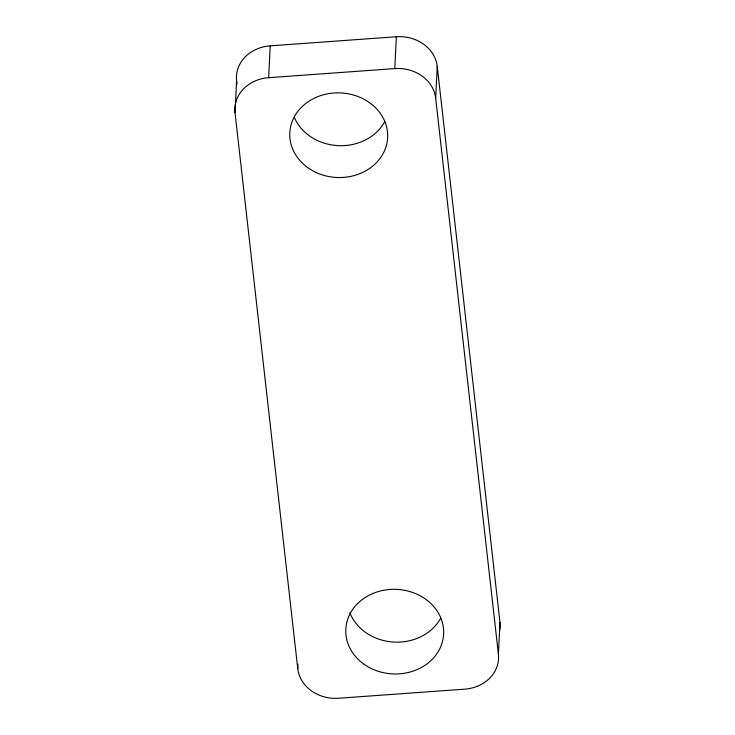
<?xml version="1.0" encoding="UTF-8"?>
<svg xmlns="http://www.w3.org/2000/svg" width="735" height="735" viewBox="0 0 735 735"><rect width="100%" height="100%" fill="white"/><g stroke="black" fill="none" stroke-linecap="round" stroke-linejoin="round"><path stroke-width="1.1" d="M499.965 622.352L498.404 654.196A37.448 32.368 2.8 0 1 464.777 689.154L338.66 698.25A37.448 32.368 2.8 0 1 297.758 668.666L235.035 112.648L236.596 80.804A37.448 32.368 2.8 0 1 270.223 45.846L396.34 36.75A37.448 32.368 2.8 0 1 437.242 66.334L499.965 622.352A37.448 32.368 2.8 0 1 499.736 630.253M235.035 112.648A37.448 32.368 2.8 0 1 268.661 77.689L270.223 45.846M297.758 668.666L297.987 664.118M498.404 654.196L435.68 98.178A37.448 32.368 2.8 0 0 394.778 68.594L396.34 36.75M435.68 98.178L437.242 66.334M268.661 77.689L394.778 68.594M236.596 80.804L236.982 84.222M440.688 618.172A48.979 42.327 2.8 0 1 393.602 642.05A48.979 42.327 2.8 0 1 349.878 612.742M384.855 121.413A48.979 42.327 2.8 0 1 338.633 145.649A48.979 42.327 2.8 0 1 294.441 117.674M364.312 664.449A48.979 42.327 2.8 0 0 443.159 638.43A48.979 42.327 2.8 0 0 376.706 592.052A48.979 42.327 2.8 0 0 364.312 664.449M307.634 167.525A48.979 42.327 2.8 0 0 387.023 142.728A48.979 42.327 2.8 0 0 321.507 95.348A48.979 42.327 2.8 0 0 307.634 167.525"/></g></svg>
